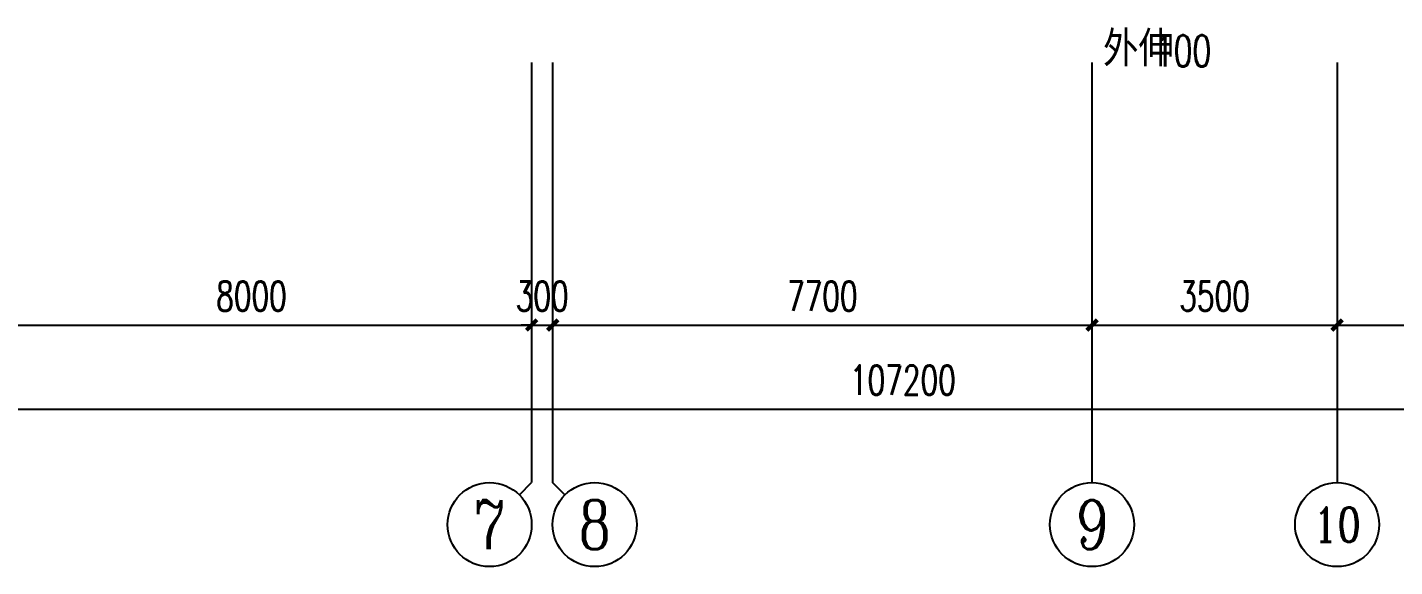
# Model space of a CAD drawing. Extents: x 1725663 to 4653551, y -550461 to 248782.
# Drawn here: x 2327243 to 2346764, y -256471 to -248771 of the extents above; entities that cross this region are included whole.
import ezdxf
from ezdxf.enums import TextEntityAlignment as Align

# ---------------------------------------------------------------- set-up
doc = ezdxf.new("R2010")
doc.units = 0
doc.header["$LTSCALE"] = 1000
for name, color, linetype in [('0-底图', 7, 'Continuous'), ('AXIS', 3, 'Continuous'), ('AXIS_TEXT', 7, 'Continuous'), ('PUB_TEXT', 7, 'Continuous')]:
    doc.layers.add(name, color=color, linetype=linetype)
doc.styles.add('_TCH_AXIS', font='COMPLEX', dxfattribs={"bigfont": 'GBCBIG'})
doc.styles.add('_TCH_DIM', font='SIMPLEX', dxfattribs={"width": 0.8, "height": 5, "bigfont": 'HZTXT'})
doc.styles.add('A_DIM_T3', font='SIMPLEX', dxfattribs={"width": 0.7, "bigfont": 'HZ'})
doc.styles.add('COMPLEX', font='COMPLEX')
doc.dimstyles.new('_TCH_ARCH&&150', dxfattribs={"dimtxt": 420, "dimasz": 150, "dimexe": 375, "dimexo": 450, "dimgap": 202.5, "dimtad": 1, "dimdec": 0, "dimzin": 0, "dimdsep": 46, "dimtxsty": 'A_DIM_T3', "dimblk": 'ARCHTICK', "dimcen": 0.09, "dimclrt": 7, "dimazin": 2, "dimtfac": 1, "dimtdec": 0, "dimtix": 1, "dimtmove": 2, "dimatfit": 3, "dimfxl": 150, "dimtolj": 1, "dimtzin": 0, "dimarcsym": 0})

# ---------------------------------------------------------------- blocks, each defined once
blk = doc.blocks.new('_ArchTick')
at = {"color": 0, "linetype": 'ByBlock', "const_width": 0.4}
blk.add_lwpolyline([(-0.5, -0.5), (0.5, 0.5)], dxfattribs=at)
blk = doc.blocks.new('*D909')
at = {"layer": 'AXIS', "color": 0, "lineweight": -2, "transparency": 16777216}
for p, q in [((1497007, -168588), (1497007, -173463)), ((1604207, -168588), (1604207, -173463)), ((1497007, -173088), (1604207, -173088))]:
    blk.add_line(p, q, dxfattribs=at)
at = {"layer": 'Defpoints', "color": 0, "transparency": 16777216}
for p in [(1497007, -168138), (1604207, -168138), (1604207, -173088)]:
    blk.add_point(p, dxfattribs=at)
at = {"layer": 'AXIS', "color": 0, "lineweight": -2, "transparency": 16777216, "xscale": 150, "yscale": 150, "zscale": 150, "rotation": 180}
blk.add_blockref('_ArchTick', (1497007, -173088), dxfattribs=at)
at = {"layer": 'AXIS', "color": 0, "lineweight": -2, "transparency": 16777216, "xscale": 150, "yscale": 150, "zscale": 150}
blk.add_blockref('_ArchTick', (1604207, -173088), dxfattribs=at)
at = {"layer": 'AXIS', "color": 7, "transparency": 16777216, "insert": (1550607, -172675), "char_height": 420, "attachment_point": 5, "style": 'A_DIM_T3'}
blk.add_mtext('\\A1;107200', dxfattribs=at)
blk = doc.blocks.new('*D916')
at = {"layer": 'AXIS', "color": 0, "lineweight": -2, "transparency": 16777216}
for p, q in [((1537307, -168588), (1537307, -172263)), ((1545307, -168588), (1545307, -172263)), ((1537307, -171888), (1545307, -171888))]:
    blk.add_line(p, q, dxfattribs=at)
at = {"layer": 'Defpoints', "color": 0, "transparency": 16777216}
for p in [(1537307, -168138), (1545307, -168138), (1545307, -171888)]:
    blk.add_point(p, dxfattribs=at)
at = {"layer": 'AXIS', "color": 0, "lineweight": -2, "transparency": 16777216, "xscale": 150, "yscale": 150, "zscale": 150, "rotation": 180}
blk.add_blockref('_ArchTick', (1537307, -171888), dxfattribs=at)
at = {"layer": 'AXIS', "color": 0, "lineweight": -2, "transparency": 16777216, "xscale": 150, "yscale": 150, "zscale": 150}
blk.add_blockref('_ArchTick', (1545307, -171888), dxfattribs=at)
at = {"layer": 'AXIS', "color": 7, "transparency": 16777216, "insert": (1541307, -171475), "char_height": 420, "attachment_point": 5, "style": 'A_DIM_T3'}
blk.add_mtext('\\A1;8000', dxfattribs=at)
blk = doc.blocks.new('*D917')
at = {"layer": 'AXIS', "color": 0, "lineweight": -2, "transparency": 16777216}
for p, q in [((1545307, -168588), (1545307, -172263)), ((1545607, -168588), (1545607, -172263)), ((1545307, -171888), (1545157, -171888)), ((1545307, -171888), (1545607, -171888)), ((1545607, -171888), (1545757, -171888))]:
    blk.add_line(p, q, dxfattribs=at)
at = {"layer": 'Defpoints', "color": 0, "transparency": 16777216}
for p in [(1545307, -168138), (1545607, -168138), (1545607, -171888)]:
    blk.add_point(p, dxfattribs=at)
at = {"layer": 'AXIS', "color": 0, "lineweight": -2, "transparency": 16777216, "xscale": 150, "yscale": 150, "zscale": 150}
blk.add_blockref('_ArchTick', (1545307, -171888), dxfattribs=at)
at = {"layer": 'AXIS', "color": 0, "lineweight": -2, "transparency": 16777216, "xscale": 150, "yscale": 150, "zscale": 150, "rotation": 180}
blk.add_blockref('_ArchTick', (1545607, -171888), dxfattribs=at)
at = {"layer": 'AXIS', "color": 7, "transparency": 16777216, "insert": (1545457, -171475), "char_height": 420, "attachment_point": 5, "style": 'A_DIM_T3'}
blk.add_mtext('\\A1;300', dxfattribs=at)
blk = doc.blocks.new('*D918')
at = {"layer": 'AXIS', "color": 0, "lineweight": -2, "transparency": 16777216}
for p, q in [((1545607, -168588), (1545607, -172263)), ((1553307, -168588), (1553307, -172263)), ((1545607, -171888), (1553307, -171888))]:
    blk.add_line(p, q, dxfattribs=at)
at = {"layer": 'Defpoints', "color": 0, "transparency": 16777216}
for p in [(1545607, -168138), (1553307, -168138), (1553307, -171888)]:
    blk.add_point(p, dxfattribs=at)
at = {"layer": 'AXIS', "color": 0, "lineweight": -2, "transparency": 16777216, "xscale": 150, "yscale": 150, "zscale": 150, "rotation": 180}
blk.add_blockref('_ArchTick', (1545607, -171888), dxfattribs=at)
at = {"layer": 'AXIS', "color": 0, "lineweight": -2, "transparency": 16777216, "xscale": 150, "yscale": 150, "zscale": 150}
blk.add_blockref('_ArchTick', (1553307, -171888), dxfattribs=at)
at = {"layer": 'AXIS', "color": 7, "transparency": 16777216, "insert": (1549457, -171475), "char_height": 420, "attachment_point": 5, "style": 'A_DIM_T3'}
blk.add_mtext('\\A1;7700', dxfattribs=at)
blk = doc.blocks.new('*D919')
at = {"layer": 'AXIS', "color": 0, "lineweight": -2, "transparency": 16777216}
for p, q in [((1553307, -168588), (1553307, -172263)), ((1556807, -168588), (1556807, -172263)), ((1553307, -171888), (1556807, -171888))]:
    blk.add_line(p, q, dxfattribs=at)
at = {"layer": 'Defpoints', "color": 0, "transparency": 16777216}
for p in [(1553307, -168138), (1556807, -168138), (1556807, -171888)]:
    blk.add_point(p, dxfattribs=at)
at = {"layer": 'AXIS', "color": 0, "lineweight": -2, "transparency": 16777216, "xscale": 150, "yscale": 150, "zscale": 150, "rotation": 180}
blk.add_blockref('_ArchTick', (1553307, -171888), dxfattribs=at)
at = {"layer": 'AXIS', "color": 0, "lineweight": -2, "transparency": 16777216, "xscale": 150, "yscale": 150, "zscale": 150}
blk.add_blockref('_ArchTick', (1556807, -171888), dxfattribs=at)
at = {"layer": 'AXIS', "color": 7, "transparency": 16777216, "insert": (1555057, -171475), "char_height": 420, "attachment_point": 5, "style": 'A_DIM_T3'}
blk.add_mtext('\\A1;3500', dxfattribs=at)
blk = doc.blocks.new('*D920')
at = {"layer": 'AXIS', "color": 0, "lineweight": -2, "transparency": 16777216}
for p, q in [((1556807, -168588), (1556807, -172263)), ((1564807, -168588), (1564807, -172263)), ((1556807, -171888), (1564807, -171888))]:
    blk.add_line(p, q, dxfattribs=at)
at = {"layer": 'Defpoints', "color": 0, "transparency": 16777216}
for p in [(1556807, -168138), (1564807, -168138), (1564807, -171888)]:
    blk.add_point(p, dxfattribs=at)
at = {"layer": 'AXIS', "color": 0, "lineweight": -2, "transparency": 16777216, "xscale": 150, "yscale": 150, "zscale": 150, "rotation": 180}
blk.add_blockref('_ArchTick', (1556807, -171888), dxfattribs=at)
at = {"layer": 'AXIS', "color": 0, "lineweight": -2, "transparency": 16777216, "xscale": 150, "yscale": 150, "zscale": 150}
blk.add_blockref('_ArchTick', (1564807, -171888), dxfattribs=at)
at = {"layer": 'AXIS', "color": 7, "transparency": 16777216, "insert": (1560807, -171475), "char_height": 420, "attachment_point": 5, "style": 'A_DIM_T3'}
blk.add_mtext('\\A1;8000', dxfattribs=at)
blk = doc.blocks.new('*D973')
at = {"layer": 'AXIS', "color": 0, "lineweight": -2, "transparency": 16777216}
for p, q in [((1497007, -168588), (1497007, -173463)), ((1604207, -168588), (1604207, -173463)), ((1497007, -173088), (1604207, -173088))]:
    blk.add_line(p, q, dxfattribs=at)
at = {"layer": 'Defpoints', "color": 0, "transparency": 16777216}
for p in [(1497007, -168138), (1604207, -168138), (1604207, -173088)]:
    blk.add_point(p, dxfattribs=at)
at = {"layer": 'AXIS', "color": 0, "lineweight": -2, "transparency": 16777216, "xscale": 150, "yscale": 150, "zscale": 150, "rotation": 180}
blk.add_blockref('_ArchTick', (1497007, -173088), dxfattribs=at)
at = {"layer": 'AXIS', "color": 0, "lineweight": -2, "transparency": 16777216, "xscale": 150, "yscale": 150, "zscale": 150}
blk.add_blockref('_ArchTick', (1604207, -173088), dxfattribs=at)
at = {"layer": 'AXIS', "color": 7, "transparency": 16777216, "insert": (1550607, -172675), "char_height": 420, "attachment_point": 5, "style": 'A_DIM_T3'}
blk.add_mtext('\\A1;107200', dxfattribs=at)
blk = doc.blocks.new('*D980')
at = {"layer": 'AXIS', "color": 0, "lineweight": -2, "transparency": 16777216}
for p, q in [((1537307, -168588), (1537307, -172263)), ((1545307, -168588), (1545307, -172263)), ((1537307, -171888), (1545307, -171888))]:
    blk.add_line(p, q, dxfattribs=at)
at = {"layer": 'Defpoints', "color": 0, "transparency": 16777216}
for p in [(1537307, -168138), (1545307, -168138), (1545307, -171888)]:
    blk.add_point(p, dxfattribs=at)
at = {"layer": 'AXIS', "color": 0, "lineweight": -2, "transparency": 16777216, "xscale": 150, "yscale": 150, "zscale": 150, "rotation": 180}
blk.add_blockref('_ArchTick', (1537307, -171888), dxfattribs=at)
at = {"layer": 'AXIS', "color": 0, "lineweight": -2, "transparency": 16777216, "xscale": 150, "yscale": 150, "zscale": 150}
blk.add_blockref('_ArchTick', (1545307, -171888), dxfattribs=at)
at = {"layer": 'AXIS', "color": 7, "transparency": 16777216, "insert": (1541307, -171475), "char_height": 420, "attachment_point": 5, "style": 'A_DIM_T3'}
blk.add_mtext('\\A1;8000', dxfattribs=at)
blk = doc.blocks.new('*D981')
at = {"layer": 'AXIS', "color": 0, "lineweight": -2, "transparency": 16777216}
for p, q in [((1545307, -168588), (1545307, -172263)), ((1545607, -168588), (1545607, -172263)), ((1545307, -171888), (1545157, -171888)), ((1545307, -171888), (1545607, -171888)), ((1545607, -171888), (1545757, -171888))]:
    blk.add_line(p, q, dxfattribs=at)
at = {"layer": 'Defpoints', "color": 0, "transparency": 16777216}
for p in [(1545307, -168138), (1545607, -168138), (1545607, -171888)]:
    blk.add_point(p, dxfattribs=at)
at = {"layer": 'AXIS', "color": 0, "lineweight": -2, "transparency": 16777216, "xscale": 150, "yscale": 150, "zscale": 150}
blk.add_blockref('_ArchTick', (1545307, -171888), dxfattribs=at)
at = {"layer": 'AXIS', "color": 0, "lineweight": -2, "transparency": 16777216, "xscale": 150, "yscale": 150, "zscale": 150, "rotation": 180}
blk.add_blockref('_ArchTick', (1545607, -171888), dxfattribs=at)
at = {"layer": 'AXIS', "color": 7, "transparency": 16777216, "insert": (1545457, -171475), "char_height": 420, "attachment_point": 5, "style": 'A_DIM_T3'}
blk.add_mtext('\\A1;300', dxfattribs=at)
blk = doc.blocks.new('*D982')
at = {"layer": 'AXIS', "color": 0, "lineweight": -2, "transparency": 16777216}
for p, q in [((1545607, -168588), (1545607, -172263)), ((1553307, -168588), (1553307, -172263)), ((1545607, -171888), (1553307, -171888))]:
    blk.add_line(p, q, dxfattribs=at)
at = {"layer": 'Defpoints', "color": 0, "transparency": 16777216}
for p in [(1545607, -168138), (1553307, -168138), (1553307, -171888)]:
    blk.add_point(p, dxfattribs=at)
at = {"layer": 'AXIS', "color": 0, "lineweight": -2, "transparency": 16777216, "xscale": 150, "yscale": 150, "zscale": 150, "rotation": 180}
blk.add_blockref('_ArchTick', (1545607, -171888), dxfattribs=at)
at = {"layer": 'AXIS', "color": 0, "lineweight": -2, "transparency": 16777216, "xscale": 150, "yscale": 150, "zscale": 150}
blk.add_blockref('_ArchTick', (1553307, -171888), dxfattribs=at)
at = {"layer": 'AXIS', "color": 7, "transparency": 16777216, "insert": (1549457, -171475), "char_height": 420, "attachment_point": 5, "style": 'A_DIM_T3'}
blk.add_mtext('\\A1;7700', dxfattribs=at)
blk = doc.blocks.new('*D983')
at = {"layer": 'AXIS', "color": 0, "lineweight": -2, "transparency": 16777216}
for p, q in [((1553307, -168588), (1553307, -172263)), ((1556807, -168588), (1556807, -172263)), ((1553307, -171888), (1556807, -171888))]:
    blk.add_line(p, q, dxfattribs=at)
at = {"layer": 'Defpoints', "color": 0, "transparency": 16777216}
for p in [(1553307, -168138), (1556807, -168138), (1556807, -171888)]:
    blk.add_point(p, dxfattribs=at)
at = {"layer": 'AXIS', "color": 0, "lineweight": -2, "transparency": 16777216, "xscale": 150, "yscale": 150, "zscale": 150, "rotation": 180}
blk.add_blockref('_ArchTick', (1553307, -171888), dxfattribs=at)
at = {"layer": 'AXIS', "color": 0, "lineweight": -2, "transparency": 16777216, "xscale": 150, "yscale": 150, "zscale": 150}
blk.add_blockref('_ArchTick', (1556807, -171888), dxfattribs=at)
at = {"layer": 'AXIS', "color": 7, "transparency": 16777216, "insert": (1555057, -171475), "char_height": 420, "attachment_point": 5, "style": 'A_DIM_T3'}
blk.add_mtext('\\A1;3500', dxfattribs=at)
blk = doc.blocks.new('*D984')
at = {"layer": 'AXIS', "color": 0, "lineweight": -2, "transparency": 16777216}
for p, q in [((1556807, -168588), (1556807, -172263)), ((1564807, -168588), (1564807, -172263)), ((1556807, -171888), (1564807, -171888))]:
    blk.add_line(p, q, dxfattribs=at)
at = {"layer": 'Defpoints', "color": 0, "transparency": 16777216}
for p in [(1556807, -168138), (1564807, -168138), (1564807, -171888)]:
    blk.add_point(p, dxfattribs=at)
at = {"layer": 'AXIS', "color": 0, "lineweight": -2, "transparency": 16777216, "xscale": 150, "yscale": 150, "zscale": 150, "rotation": 180}
blk.add_blockref('_ArchTick', (1556807, -171888), dxfattribs=at)
at = {"layer": 'AXIS', "color": 0, "lineweight": -2, "transparency": 16777216, "xscale": 150, "yscale": 150, "zscale": 150}
blk.add_blockref('_ArchTick', (1564807, -171888), dxfattribs=at)
at = {"layer": 'AXIS', "color": 7, "transparency": 16777216, "insert": (1560807, -171475), "char_height": 420, "attachment_point": 5, "style": 'A_DIM_T3'}
blk.add_mtext('\\A1;8000', dxfattribs=at)
blk = doc.blocks.new('_AXISO')
blk.add_circle((0, 0), 0.5)
at = {"layer": 'AXIS_TEXT', "style": 'COMPLEX', "width": 1.041667}
blk.add_attdef('A', text='', height=0.56, dxfattribs=at).set_placement((-0.25, -0.28), (0.25, -0.28), align=Align.FIT)
blk = doc.blocks.new('*D1037')
at = {"layer": 'AXIS', "color": 0, "lineweight": -2, "transparency": 16777216}
for p, q in [((1497007, -168588), (1497007, -173463)), ((1604207, -168588), (1604207, -173463)), ((1497007, -173088), (1604207, -173088))]:
    blk.add_line(p, q, dxfattribs=at)
at = {"layer": 'Defpoints', "color": 0, "transparency": 16777216}
for p in [(1497007, -168138), (1604207, -168138), (1604207, -173088)]:
    blk.add_point(p, dxfattribs=at)
at = {"layer": 'AXIS', "color": 0, "lineweight": -2, "transparency": 16777216, "xscale": 150, "yscale": 150, "zscale": 150, "rotation": 180}
blk.add_blockref('_ArchTick', (1497007, -173088), dxfattribs=at)
at = {"layer": 'AXIS', "color": 0, "lineweight": -2, "transparency": 16777216, "xscale": 150, "yscale": 150, "zscale": 150}
blk.add_blockref('_ArchTick', (1604207, -173088), dxfattribs=at)
at = {"layer": 'AXIS', "color": 7, "transparency": 16777216, "insert": (1550607, -172675), "char_height": 420, "attachment_point": 5, "style": 'A_DIM_T3'}
blk.add_mtext('\\A1;107200', dxfattribs=at)
blk = doc.blocks.new('*D1044')
at = {"layer": 'AXIS', "color": 0, "lineweight": -2, "transparency": 16777216}
for p, q in [((1537307, -168588), (1537307, -172263)), ((1545307, -168588), (1545307, -172263)), ((1537307, -171888), (1545307, -171888))]:
    blk.add_line(p, q, dxfattribs=at)
at = {"layer": 'Defpoints', "color": 0, "transparency": 16777216}
for p in [(1537307, -168138), (1545307, -168138), (1545307, -171888)]:
    blk.add_point(p, dxfattribs=at)
at = {"layer": 'AXIS', "color": 0, "lineweight": -2, "transparency": 16777216, "xscale": 150, "yscale": 150, "zscale": 150, "rotation": 180}
blk.add_blockref('_ArchTick', (1537307, -171888), dxfattribs=at)
at = {"layer": 'AXIS', "color": 0, "lineweight": -2, "transparency": 16777216, "xscale": 150, "yscale": 150, "zscale": 150}
blk.add_blockref('_ArchTick', (1545307, -171888), dxfattribs=at)
at = {"layer": 'AXIS', "color": 7, "transparency": 16777216, "insert": (1541307, -171475), "char_height": 420, "attachment_point": 5, "style": 'A_DIM_T3'}
blk.add_mtext('\\A1;8000', dxfattribs=at)
blk = doc.blocks.new('*D1045')
at = {"layer": 'AXIS', "color": 0, "lineweight": -2, "transparency": 16777216}
for p, q in [((1545307, -168588), (1545307, -172263)), ((1545607, -168588), (1545607, -172263)), ((1545307, -171888), (1545157, -171888)), ((1545307, -171888), (1545607, -171888)), ((1545607, -171888), (1545757, -171888))]:
    blk.add_line(p, q, dxfattribs=at)
at = {"layer": 'Defpoints', "color": 0, "transparency": 16777216}
for p in [(1545307, -168138), (1545607, -168138), (1545607, -171888)]:
    blk.add_point(p, dxfattribs=at)
at = {"layer": 'AXIS', "color": 0, "lineweight": -2, "transparency": 16777216, "xscale": 150, "yscale": 150, "zscale": 150}
blk.add_blockref('_ArchTick', (1545307, -171888), dxfattribs=at)
at = {"layer": 'AXIS', "color": 0, "lineweight": -2, "transparency": 16777216, "xscale": 150, "yscale": 150, "zscale": 150, "rotation": 180}
blk.add_blockref('_ArchTick', (1545607, -171888), dxfattribs=at)
at = {"layer": 'AXIS', "color": 7, "transparency": 16777216, "insert": (1545457, -171475), "char_height": 420, "attachment_point": 5, "style": 'A_DIM_T3'}
blk.add_mtext('\\A1;300', dxfattribs=at)
blk = doc.blocks.new('*D1046')
at = {"layer": 'AXIS', "color": 0, "lineweight": -2, "transparency": 16777216}
for p, q in [((1545607, -168588), (1545607, -172263)), ((1553307, -168588), (1553307, -172263)), ((1545607, -171888), (1553307, -171888))]:
    blk.add_line(p, q, dxfattribs=at)
at = {"layer": 'Defpoints', "color": 0, "transparency": 16777216}
for p in [(1545607, -168138), (1553307, -168138), (1553307, -171888)]:
    blk.add_point(p, dxfattribs=at)
at = {"layer": 'AXIS', "color": 0, "lineweight": -2, "transparency": 16777216, "xscale": 150, "yscale": 150, "zscale": 150, "rotation": 180}
blk.add_blockref('_ArchTick', (1545607, -171888), dxfattribs=at)
at = {"layer": 'AXIS', "color": 0, "lineweight": -2, "transparency": 16777216, "xscale": 150, "yscale": 150, "zscale": 150}
blk.add_blockref('_ArchTick', (1553307, -171888), dxfattribs=at)
at = {"layer": 'AXIS', "color": 7, "transparency": 16777216, "insert": (1549457, -171475), "char_height": 420, "attachment_point": 5, "style": 'A_DIM_T3'}
blk.add_mtext('\\A1;7700', dxfattribs=at)
blk = doc.blocks.new('*D1047')
at = {"layer": 'AXIS', "color": 0, "lineweight": -2, "transparency": 16777216}
for p, q in [((1553307, -168588), (1553307, -172263)), ((1556807, -168588), (1556807, -172263)), ((1553307, -171888), (1556807, -171888))]:
    blk.add_line(p, q, dxfattribs=at)
at = {"layer": 'Defpoints', "color": 0, "transparency": 16777216}
for p in [(1553307, -168138), (1556807, -168138), (1556807, -171888)]:
    blk.add_point(p, dxfattribs=at)
at = {"layer": 'AXIS', "color": 0, "lineweight": -2, "transparency": 16777216, "xscale": 150, "yscale": 150, "zscale": 150, "rotation": 180}
blk.add_blockref('_ArchTick', (1553307, -171888), dxfattribs=at)
at = {"layer": 'AXIS', "color": 0, "lineweight": -2, "transparency": 16777216, "xscale": 150, "yscale": 150, "zscale": 150}
blk.add_blockref('_ArchTick', (1556807, -171888), dxfattribs=at)
at = {"layer": 'AXIS', "color": 7, "transparency": 16777216, "insert": (1555057, -171475), "char_height": 420, "attachment_point": 5, "style": 'A_DIM_T3'}
blk.add_mtext('\\A1;3500', dxfattribs=at)
blk = doc.blocks.new('*D1048')
at = {"layer": 'AXIS', "color": 0, "lineweight": -2, "transparency": 16777216}
for p, q in [((1556807, -168588), (1556807, -172263)), ((1564807, -168588), (1564807, -172263)), ((1556807, -171888), (1564807, -171888))]:
    blk.add_line(p, q, dxfattribs=at)
at = {"layer": 'Defpoints', "color": 0, "transparency": 16777216}
for p in [(1556807, -168138), (1564807, -168138), (1564807, -171888)]:
    blk.add_point(p, dxfattribs=at)
at = {"layer": 'AXIS', "color": 0, "lineweight": -2, "transparency": 16777216, "xscale": 150, "yscale": 150, "zscale": 150, "rotation": 180}
blk.add_blockref('_ArchTick', (1556807, -171888), dxfattribs=at)
at = {"layer": 'AXIS', "color": 0, "lineweight": -2, "transparency": 16777216, "xscale": 150, "yscale": 150, "zscale": 150}
blk.add_blockref('_ArchTick', (1564807, -171888), dxfattribs=at)
at = {"layer": 'AXIS', "color": 7, "transparency": 16777216, "insert": (1560807, -171475), "char_height": 420, "attachment_point": 5, "style": 'A_DIM_T3'}
blk.add_mtext('\\A1;8000', dxfattribs=at)
blk = doc.blocks.new('ghgd')
at = {"layer": 'AXIS'}
for p, q in [((1545307, -168137.8), (1545307, -174137.8)), ((1545607, -168137.8), (1545607, -174137.8)), ((1553307, -168137.8), (1553307, -174137.8)), ((1556807, -168137.8), (1556807, -174137.8)), ((1545131.3, -174313.5), (1545307, -174137.8)), ((1545782.7, -174313.5), (1545607, -174137.8))]:
    blk.add_line(p, q, dxfattribs=at)
ref = blk.add_blockref('_AXISO', (1544707, -174737.8), dxfattribs=dict(at, xscale=1200, yscale=1200, zscale=1200))
ref.add_attrib('A', '7', dxfattribs={"layer": 'AXIS_TEXT', "height": 698.9, "style": '_TCH_AXIS'}).set_placement((1544474, -175087.2), (1544940, -175087.2), align=Align.FIT)
ref = blk.add_blockref('_AXISO', (1546207, -174737.8), dxfattribs=dict(at, xscale=1200, yscale=1200, zscale=1200))
ref.add_attrib('A', '8', dxfattribs={"layer": 'AXIS_TEXT', "height": 698.9, "style": '_TCH_AXIS'}).set_placement((1545974, -175087.2), (1546440, -175087.2), align=Align.FIT)
ref = blk.add_blockref('_AXISO', (1553307, -174737.8), dxfattribs=dict(at, xscale=1200, yscale=1200, zscale=1200))
ref.add_attrib('A', '9', dxfattribs={"layer": 'AXIS_TEXT', "height": 698.9, "style": '_TCH_AXIS'}).set_placement((1553074, -175087.2), (1553540, -175087.2), align=Align.FIT)
ref = blk.add_blockref('_AXISO', (1556807, -174737.8), dxfattribs=dict(at, xscale=1200, yscale=1200, zscale=1200))
ref.add_attrib('A', '10', dxfattribs={"layer": 'AXIS_TEXT', "height": 492.67, "style": '_TCH_AXIS'}).set_placement((1556466.8, -174984.1), (1557147.2, -174984.1), align=Align.FIT)
at = {"layer": 'PUB_TEXT', "color": 7, "style": '_TCH_DIM'}
blk.add_text('外伸', height=506.38, dxfattribs=at).set_placement((1553464.5, -168197.2))
at = {"layer": 'PUB_TEXT', "color": 7, "style": '_TCH_DIM', "width": 0.705882}
blk.add_text('100', height=446.25, dxfattribs=at).set_placement((1554201.7, -168197.2))
at = {"layer": 'AXIS'}
for p1, p2, distance, picture, middle in [((1497007, -168137.8), (1604207, -168137.8), -4950, '*D909', (1550607, -172675.3)), ((1497007, -168137.8), (1604207, -168137.8), -4950, '*D973', (1550607, -172675.3)), ((1497007, -168137.8), (1604207, -168137.8), -4950, '*D1037', (1550607, -172675.3)), ((1537307, -168137.8), (1545307, -168137.8), -3750, '*D916', (1541307, -171475.3)), ((1537307, -168137.8), (1545307, -168137.8), -3750, '*D980', (1541307, -171475.3)), ((1537307, -168137.8), (1545307, -168137.8), -3750, '*D1044', (1541307, -171475.3)), ((1545307, -168137.8), (1545607, -168137.8), -3750, '*D917', (1545457, -171475.3)), ((1545307, -168137.8), (1545607, -168137.8), -3750, '*D981', (1545457, -171475.3)), ((1545307, -168137.8), (1545607, -168137.8), -3750, '*D1045', (1545457, -171475.3)), ((1545607, -168137.8), (1553307, -168137.8), -3750, '*D918', (1549457, -171475.3)), ((1545607, -168137.8), (1553307, -168137.8), -3750, '*D982', (1549457, -171475.3)), ((1545607, -168137.8), (1553307, -168137.8), -3750, '*D1046', (1549457, -171475.3)), ((1553307, -168137.8), (1556807, -168137.8), -3750, '*D919', (1555057, -171475.3)), ((1553307, -168137.8), (1556807, -168137.8), -3750, '*D983', (1555057, -171475.3)), ((1553307, -168137.8), (1556807, -168137.8), -3750, '*D1047', (1555057, -171475.3)), ((1556807, -168137.8), (1564807, -168137.8), -3750, '*D920', (1560807, -171475.3)), ((1556807, -168137.8), (1564807, -168137.8), -3750, '*D984', (1560807, -171475.3)), ((1556807, -168137.8), (1564807, -168137.8), -3750, '*D1048', (1560807, -171475.3))]:
    dim = blk.add_aligned_dim(p1=p1, p2=p2, distance=distance, dimstyle='_TCH_ARCH&&150', dxfattribs=at)
    dim.commit()
    dim.dimension.update_dxf_attribs({"geometry": picture, "text_midpoint": middle})

msp = doc.modelspace()

# ---------------------------------------------------------------- block references
at = {"layer": '0-底图'}
msp.add_blockref('ghgd', (789136, -81133), dxfattribs=at)

doc.saveas('drawing.dxf')
